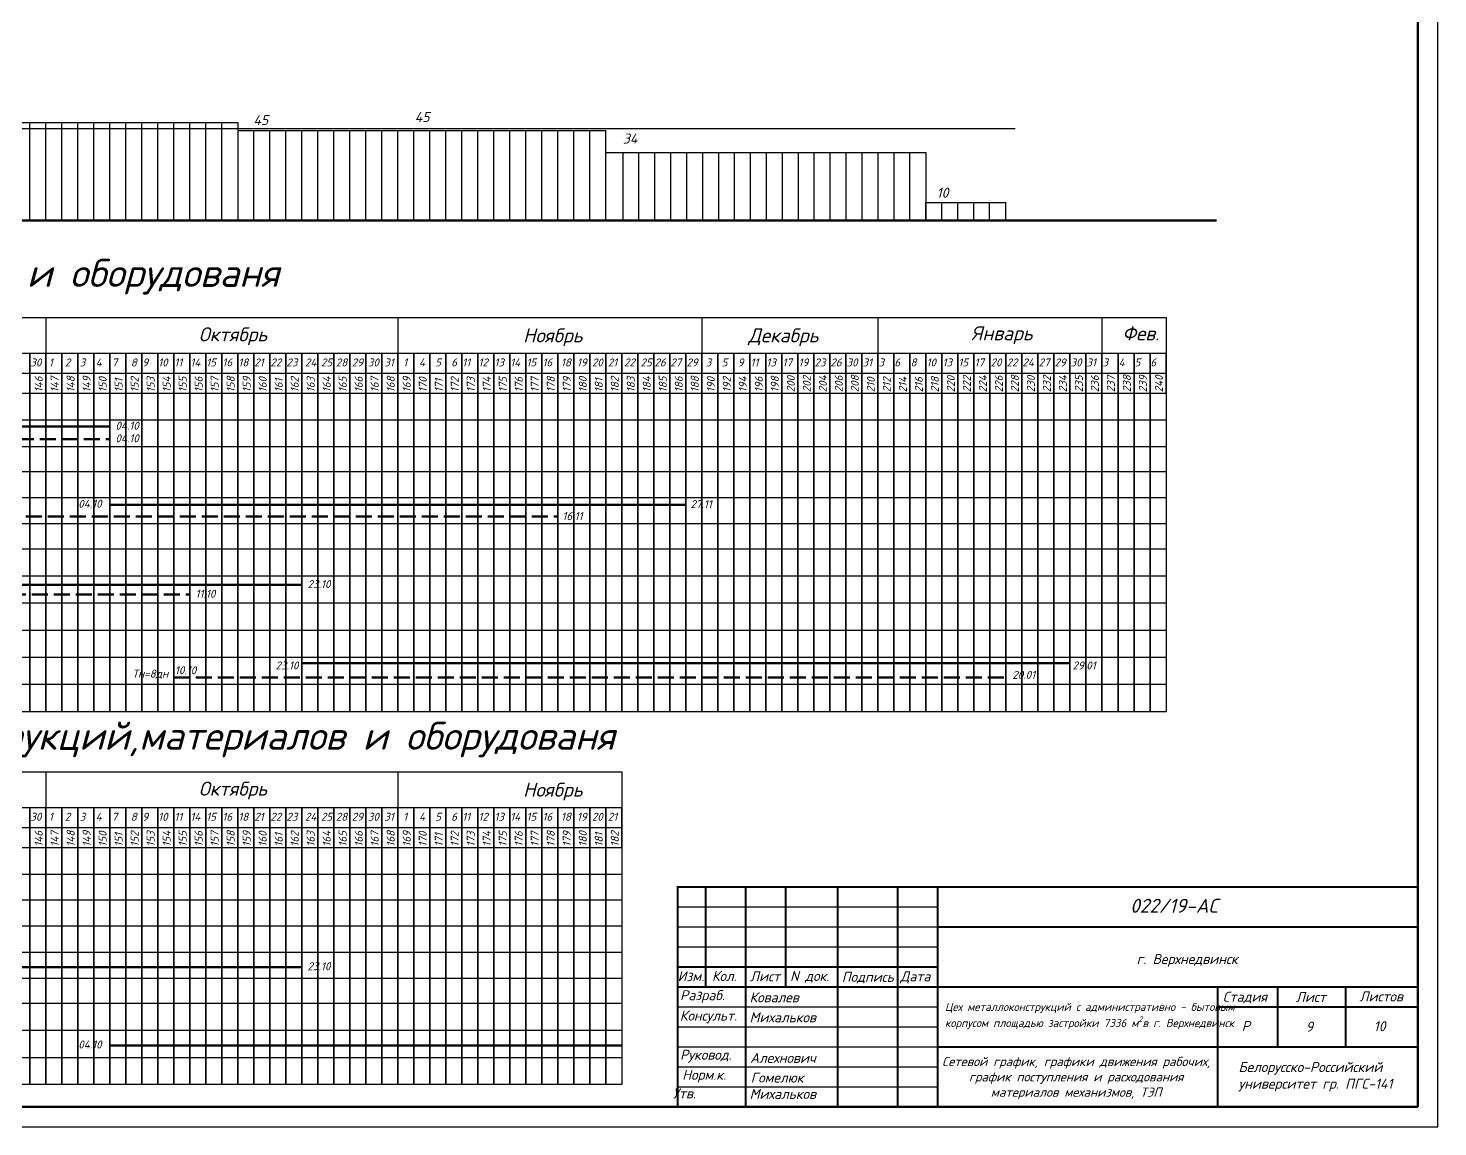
# Model space of a CAD drawing. Header units: millimetres. Extents: x -345369 to 252202, y 74562 to 424723.
# Drawn here: x -222223 to -186990, y 363905 to 391376 of the extents above; entities that cross this region are included whole.
import ezdxf

# ---------------------------------------------------------------- set-up
doc = ezdxf.new("R2010")
doc.units = ezdxf.units.MM
doc.linetypes.add('N1', pattern=[550, 400, -150])
doc.layers.add('A0-08', color=101, linetype='Continuous')
for name, color, linetype, lineweight in [('Основная', 7, 'Continuous', 50), ('Основной [&]', 7, 'Continuous', 18), ('Рамка', 7, 'Continuous', 25)]:
    doc.layers.add(name, color=color, linetype=linetype, lineweight=lineweight)
doc.styles.add('& 2.5_1', font='isocpeur.TTF', dxfattribs={"oblique": 17, "height": 2.5})
doc.styles.add('gbcz', font='isocpeur.TTF', dxfattribs={"oblique": 15})
doc.styles.get("Standard").update_dxf_attribs({"font": 'isocpeur.TTF', "oblique": 15})
doc.styles.add('standart-наклонный', font='isocpeui.ttf', dxfattribs={"height": 3})

msp = doc.modelspace()

# ---------------------------------------------------------------- linework, layer by layer
at = {"lineweight": 30}
for p, q in [((-223383.582974, 389015.055071), (-216983.582974, 389015.055071)), ((-216983.582974, 389015.055071), (-216983.582974, 386565.055071)), ((-264556.639245, 388865.055071), (-197554.654285, 388865.055071)), ((-216983.582974, 388815.055071), (-212983.582974, 388815.055071)), ((-212983.582974, 388815.055071), (-207783.582974, 388815.055071)), ((-207783.582974, 386565.055071), (-207783.582974, 388815.055071)), ((-207783.582974, 388265.055071), (-202583.582974, 388265.055071)), ((-202583.582974, 388265.055071), (-199785.201315, 388265.055071)), ((-199785.201315, 388265.055071), (-199785.201315, 386565.055071)), ((-199785.201315, 387015.055071), (-197783.582974, 387015.055071)), ((-197783.582974, 386565.055071), (-197783.582974, 387015.055071)), ((-269090.319418, 384144.449809), (-193783.582974, 384144.449809)), ((-256556.639245, 384144.449809), (-193783.582974, 384144.449809)), ((-221783.582974, 384144.449809), (-221783.582974, 374293.383825)), ((-212983.582974, 384144.449809), (-212983.582974, 374293.383825)), ((-205383.582974, 384144.449809), (-205383.582974, 374293.383825)), ((-200983.582974, 384144.449809), (-200983.582974, 374293.383825)), ((-195383.582974, 384144.449809), (-195383.582974, 374293.383825)), ((-193783.582974, 384144.449809), (-193783.582974, 374293.383825)), ((-269090.319418, 381584.698405), (-193783.582974, 381585.005997)), ((-269090.319418, 380918.959033), (-193783.582974, 380919.266625)), ((-269090.319418, 380292.893779), (-193783.582974, 380293.201371)), ((-269090.319418, 379640.379014), (-193783.582974, 379640.658068)), ((-269090.319418, 378987.864348), (-193783.582974, 378988.143402)), ((-269090.319418, 378360.722042), (-193783.582974, 378361.001095)), ((-269090.319418, 377682.835017), (-193783.582974, 377683.11407)), ((-269090.319418, 377004.947991), (-193783.582974, 377005.227044)), ((-269090.319418, 376327.055934), (-193783.582974, 376327.334988)), ((-269090.319418, 375649.167938), (-193783.582974, 375649.167938)), ((-269090.319418, 374971.275882), (-193783.582974, 374971.275882)), ((-269090.319418, 374293.383825), (-213360.228859, 374293.383825)), ((-269090.319418, 374293.383825), (-193783.582974, 374293.383825)), ((-256556.639245, 372783.962366), (-207383.583328, 372783.962366)), ((-221783.582974, 372783.962366), (-221783.582974, 364971.035985)), ((-212983.582974, 372783.962366), (-212983.582974, 364968.789325)), ((-207383.583328, 372783.962366), (-207385.579054, 364966.849538)), ((-228383.582974, 371885.468476), (-207383.812715, 371885.468476)), ((-221583.582974, 371885.468476), (-207383.812715, 371885.468476)), ((-220383.582974, 371885.468476), (-210783.582974, 371885.468476)), ((-220383.582974, 371885.468476), (-207383.812715, 371885.468476)), ((-213583.582974, 371885.468476), (-207383.812715, 371885.468476)), ((-211583.582974, 371885.468476), (-207383.812715, 371885.468476)), ((-243756.639245, 371385.468476), (-215983.582974, 371385.468476)), ((-269090.319418, 370885.468472), (-207384.068018, 370885.468526)), ((-228383.582974, 370885.468476), (-207384.068018, 370885.468476)), ((-221583.582974, 370885.468476), (-207384.068018, 370885.468476)), ((-212462.474667, 370885.468476), (-212062.474667, 370885.468476)), ((-269090.319418, 370219.730169), (-207384.237918, 370219.982209)), ((-269090.319418, 369580.440209), (-207384.40113, 369580.692248)), ((-269090.319418, 368927.925544), (-207384.567718, 368928.177582)), ((-269090.319418, 368275.410778), (-207384.734313, 368275.639432)), ((-269090.319418, 367622.896112), (-207384.900901, 367623.124765)), ((-269090.319418, 367622.896112), (-207384.900901, 367623.124765)), ((-269090.319418, 366995.753806), (-207385.061012, 366995.982458)), ((-269090.319418, 366317.867732), (-207385.234097, 366318.023236)), ((-269090.319418, 366317.86581), (-213360.234071, 366317.86581)), ((-269090.319418, 365639.97565), (-207385.407164, 365640.131154)), ((-269090.319418, 365639.973729), (-213360.234071, 365639.973729)), ((-269090.319418, 364983.113501), (-207385.578924, 364967.360142))]:
    msp.add_line(p, q, dxfattribs=at)
for p, q in [((-222183.582974, 386565.055071), (-222183.582974, 389015.055071)), ((-221783.582974, 386565.055071), (-221783.582974, 389015.055071)), ((-221383.582974, 386565.055071), (-221383.582974, 389015.055071)), ((-220983.582974, 386565.055071), (-220983.582974, 389015.055071)), ((-220583.582974, 386565.055071), (-220583.582974, 389015.055071)), ((-220183.582974, 386565.055071), (-220183.582974, 389015.055071)), ((-219783.582974, 386565.055071), (-219783.582974, 389015.055071)), ((-219383.582974, 386565.055071), (-219383.582974, 389015.055071)), ((-218983.582974, 386565.055071), (-218983.582974, 389015.055071)), ((-218583.582974, 386565.055071), (-218583.582974, 389015.055071)), ((-218183.582974, 386565.055071), (-218183.582974, 389015.055071)), ((-217783.582974, 386565.055071), (-217783.582974, 389015.055071)), ((-217383.582974, 386565.055071), (-217383.582974, 389015.055071)), ((-216583.582974, 386565.055071), (-216583.582974, 388815.055071)), ((-216183.582974, 386565.055071), (-216183.582974, 388815.055071)), ((-215783.582974, 386565.055071), (-215783.582974, 388815.055071)), ((-215383.582974, 386565.055071), (-215383.582974, 388815.055071)), ((-214983.582974, 386565.055071), (-214983.582974, 388815.055071)), ((-214583.582974, 386565.055071), (-214583.582974, 388815.055071)), ((-214183.582974, 386565.055071), (-214183.582974, 388815.055071)), ((-213783.582974, 386565.055071), (-213783.582974, 388815.055071)), ((-213383.582974, 386565.055071), (-213383.582974, 388815.055071)), ((-212983.582974, 386565.055071), (-212983.582974, 388815.055071)), ((-212583.582974, 386565.055071), (-212583.582974, 388815.055071)), ((-212183.582974, 386565.055071), (-212183.582974, 388815.055071)), ((-211783.582974, 386565.055071), (-211783.582974, 388815.055071)), ((-211383.582974, 386565.055071), (-211383.582974, 388815.055071)), ((-210983.582974, 386565.055071), (-210983.582974, 388815.055071)), ((-210583.582974, 386565.055071), (-210583.582974, 388815.055071)), ((-210183.582974, 386565.055071), (-210183.582974, 388815.055071)), ((-209783.582974, 386565.055071), (-209783.582974, 388815.055071)), ((-209383.582974, 386565.055071), (-209383.582974, 388815.055071)), ((-208983.582974, 386565.055071), (-208983.582974, 388815.055071)), ((-208583.582974, 386565.055071), (-208583.582974, 388815.055071)), ((-208183.582974, 386565.055071), (-208183.582974, 388815.055071)), ((-207354.452837, 386565.055071), (-207354.452837, 388265.055071)), ((-206956.071178, 386565.055071), (-206956.071178, 388265.055071)), ((-206557.689519, 386565.055071), (-206557.689519, 388265.055071)), ((-206159.30786, 386565.055071), (-206159.30786, 388265.055071)), ((-205760.926201, 386565.055071), (-205760.926201, 388265.055071)), ((-205362.544542, 386565.055071), (-205362.544542, 388265.055071)), ((-204964.162883, 386565.055071), (-204964.162883, 388265.055071)), ((-204565.781224, 386565.055071), (-204565.781224, 388265.055071)), ((-204167.399565, 386565.055071), (-204167.399565, 388265.055071)), ((-203769.017906, 386565.055071), (-203769.017906, 388265.055071)), ((-203370.636246, 386565.055071), (-203370.636246, 388265.055071)), ((-202972.254587, 386565.055071), (-202972.254587, 388265.055071)), ((-202573.872928, 386565.055071), (-202573.872928, 388265.055071)), ((-202175.491269, 386565.055071), (-202175.491269, 388265.055071)), ((-201777.10961, 386565.055071), (-201777.10961, 388265.055071)), ((-201378.727951, 386565.055071), (-201378.727951, 388265.055071)), ((-200980.346292, 386565.055071), (-200980.346292, 388265.055071)), ((-200581.964633, 386565.055071), (-200581.964633, 388265.055071)), ((-200183.582974, 386565.055071), (-200183.582974, 388265.055071)), ((-199785.201315, 386965.055071), (-199785.201315, 387015.055071)), ((-199785.201315, 386565.055071), (-199785.201315, 386965.055071)), ((-199386.819656, 386565.055071), (-199386.819656, 387015.055071)), ((-198988.437997, 386565.055071), (-198988.437997, 387015.055071)), ((-198590.056338, 386565.055071), (-198590.056338, 387015.055071)), ((-198191.674679, 386565.055071), (-198191.674679, 387015.055071)), ((-228383.582974, 383245.955918), (-204810.526703, 383245.955918)), ((-221583.582974, 383245.955918), (-198010.526703, 383245.955918)), ((-220383.582974, 383245.955918), (-210783.582974, 383245.955918)), ((-220383.582974, 383245.955918), (-201983.582974, 383245.955918)), ((-213583.582974, 383245.955918), (-195183.582974, 383245.955918)), ((-211583.582974, 383245.955918), (-201983.582974, 383245.955918)), ((-204783.582974, 383245.955918), (-193783.582974, 383245.955918)), ((-215983.582974, 382745.955918), (-215583.582974, 382745.955918)), ((-215583.582974, 382745.955918), (-215183.582974, 382745.955918)), ((-215183.582974, 382745.955918), (-214783.582974, 382745.955918)), ((-214783.582974, 382745.955918), (-214383.582974, 382745.955918)), ((-214383.582974, 382745.955918), (-213983.582974, 382745.955918)), ((-213983.582974, 382745.955918), (-213583.582974, 382745.955918)), ((-213583.582974, 382745.955918), (-213183.582974, 382745.955918)), ((-213183.582974, 382745.955918), (-212783.582974, 382745.955918)), ((-212783.582974, 382745.955918), (-212383.582974, 382745.955918)), ((-212383.582974, 382745.955918), (-211983.582974, 382745.955918)), ((-211983.582974, 382745.955918), (-211583.582974, 382745.955918)), ((-211583.582974, 382745.955918), (-211183.582974, 382745.955918)), ((-211183.582974, 382745.955918), (-210783.582974, 382745.955918)), ((-210783.582974, 382745.955918), (-210383.582974, 382745.955918)), ((-210383.582974, 382745.955918), (-209983.582974, 382745.955918)), ((-209983.582974, 382745.955918), (-209583.582974, 382745.955918)), ((-209583.582974, 382745.955918), (-209183.582974, 382745.955918)), ((-209183.582974, 382745.955918), (-208783.582974, 382745.955918)), ((-208783.582974, 382745.955918), (-208383.582974, 382745.955918)), ((-208383.582974, 382745.955918), (-207983.582974, 382745.955918)), ((-207983.582974, 382745.955918), (-207583.582974, 382745.955918)), ((-207583.582974, 382745.955918), (-207183.582974, 382745.955918)), ((-207183.582974, 382745.955918), (-206783.582974, 382745.955918)), ((-206783.582974, 382745.955918), (-206383.582974, 382745.955918)), ((-206383.582974, 382745.955918), (-205983.582974, 382745.955918)), ((-205983.582974, 382745.955918), (-205583.582974, 382745.955918)), ((-205583.582974, 382745.955918), (-205183.582974, 382745.955918)), ((-205183.582974, 382745.955918), (-204783.582974, 382745.955918)), ((-204783.582974, 382745.955918), (-204383.582974, 382745.955918)), ((-204383.582974, 382745.955918), (-203983.582974, 382745.955918)), ((-203983.582974, 382745.955918), (-203583.582974, 382745.955918)), ((-203583.582974, 382745.955918), (-203183.582974, 382745.955918)), ((-203183.582974, 382745.955918), (-202783.582974, 382745.955918)), ((-202783.582974, 382745.955918), (-202383.582974, 382745.955918)), ((-202383.582974, 382745.955918), (-201983.582974, 382745.955918)), ((-201983.582974, 382745.955918), (-201583.582974, 382745.955918)), ((-201583.582974, 382745.955918), (-201183.582974, 382745.955918)), ((-201183.582974, 382745.955918), (-200783.582974, 382745.955918)), ((-200783.582974, 382745.955918), (-200383.582974, 382745.955918)), ((-200383.582974, 382745.955918), (-199983.582974, 382745.955918)), ((-199983.582974, 382745.955918), (-199583.582974, 382745.955918)), ((-199583.582974, 382745.955918), (-199183.582974, 382745.955918)), ((-199183.582974, 382745.955918), (-198783.582974, 382745.955918)), ((-198783.582974, 382745.955918), (-198383.582974, 382745.955918)), ((-198383.582974, 382745.955918), (-197983.582974, 382745.955918)), ((-197983.582974, 382745.955918), (-197583.582974, 382745.955918)), ((-197583.582974, 382745.955918), (-197183.582974, 382745.955918)), ((-197183.582974, 382745.955918), (-196783.582974, 382745.955918)), ((-196783.582974, 382745.955918), (-196383.582974, 382745.955918)), ((-196383.582974, 382745.955918), (-195983.582974, 382745.955918)), ((-195983.582974, 382745.955918), (-195583.582974, 382745.955918)), ((-195583.582974, 382745.955918), (-195183.582974, 382745.955918)), ((-195183.582974, 382745.955918), (-193783.582974, 382745.955918)), ((-216062.474667, 382245.955918), (-215662.474667, 382245.955918)), ((-215662.474667, 382245.955918), (-215262.474667, 382245.955918)), ((-215262.474667, 382245.955918), (-214862.474667, 382245.955918)), ((-214862.474667, 382245.955918), (-214462.474667, 382245.955918)), ((-214462.474667, 382245.955918), (-214062.474667, 382245.955918)), ((-214062.474667, 382245.955918), (-213662.474667, 382245.955918)), ((-213662.474667, 382245.955918), (-213262.474667, 382245.955918)), ((-213262.474667, 382245.955918), (-212862.474667, 382245.955918)), ((-212862.474667, 382245.955918), (-212462.474667, 382245.955918)), ((-212462.474667, 382245.955918), (-212062.474667, 382245.955918)), ((-212062.474667, 382245.955918), (-211662.474667, 382245.955918)), ((-211662.474667, 382245.955918), (-211262.474667, 382245.955918)), ((-211262.474667, 382245.955918), (-210862.474667, 382245.955918)), ((-210862.474667, 382245.955918), (-210783.582974, 382245.955918)), ((-210862.474667, 382245.955918), (-210462.474667, 382245.955918)), ((-210462.474667, 382245.955918), (-210062.474667, 382245.955918)), ((-210062.474667, 382245.955918), (-209662.474667, 382245.955918)), ((-209662.474667, 382245.955918), (-209262.474667, 382245.955918)), ((-209262.474667, 382245.955918), (-208862.474667, 382245.955918)), ((-208862.474667, 382245.955918), (-208462.474667, 382245.955918)), ((-208462.474667, 382245.955918), (-208062.474667, 382245.955918)), ((-208062.474667, 382245.955918), (-207662.474667, 382245.955918)), ((-207662.474667, 382245.955918), (-207262.474667, 382245.955918)), ((-207262.474667, 382245.955918), (-206862.474667, 382245.955918)), ((-206862.474667, 382245.955918), (-206462.474667, 382245.955918)), ((-206462.474667, 382245.955918), (-206062.474667, 382245.955918)), ((-206062.474667, 382245.955918), (-205662.474667, 382245.955918)), ((-205662.474667, 382245.955918), (-205262.474667, 382245.955918)), ((-205262.474667, 382245.955918), (-204862.474667, 382245.955918)), ((-204862.474667, 382245.955918), (-204462.474667, 382245.955918)), ((-204462.474667, 382245.955918), (-204062.474667, 382245.955918)), ((-204062.474667, 382245.955918), (-203662.474667, 382245.955918)), ((-203662.474667, 382245.955918), (-203262.474667, 382245.955918)), ((-203262.474667, 382245.955918), (-202862.474667, 382245.955918)), ((-202862.474667, 382245.955918), (-202462.474667, 382245.955918)), ((-202462.474667, 382245.955918), (-202062.474667, 382245.955918)), ((-202062.474667, 382245.955918), (-201983.582974, 382245.955918)), ((-202062.474667, 382245.955918), (-201662.474667, 382245.955918)), ((-201662.474667, 382245.955918), (-201262.474667, 382245.955918)), ((-201262.474667, 382245.955918), (-200862.474667, 382245.955918)), ((-200862.474667, 382245.955918), (-200462.474667, 382245.955918)), ((-200462.474667, 382245.955918), (-200062.474667, 382245.955918)), ((-200062.474667, 382245.955918), (-199662.474667, 382245.955918)), ((-199662.474667, 382245.955918), (-199262.474667, 382245.955918)), ((-199262.474667, 382245.955918), (-198862.474667, 382245.955918)), ((-198862.474667, 382245.955918), (-198462.474667, 382245.955918)), ((-198462.474667, 382245.955918), (-198062.474667, 382245.955918)), ((-198062.474667, 382245.955918), (-197662.474667, 382245.955918)), ((-197662.474667, 382245.955918), (-197262.474667, 382245.955918)), ((-197583.582974, 382245.955918), (-196783.582974, 382245.955918)), ((-197262.474667, 382245.955918), (-196862.474667, 382245.955918)), ((-196862.474667, 382245.955918), (-196462.474667, 382245.955918)), ((-196462.474667, 382245.955918), (-196062.474667, 382245.955918)), ((-196062.474667, 382245.955918), (-195662.474667, 382245.955918)), ((-195662.474667, 382245.955918), (-195262.474667, 382245.955918)), ((-195262.474667, 382245.955918), (-193783.582974, 382245.955918)), ((-215983.582974, 371385.468476), (-215583.582974, 371385.468476)), ((-215583.582974, 371385.468476), (-215183.582974, 371385.468476)), ((-215183.582974, 371385.468476), (-214783.582974, 371385.468476)), ((-214783.582974, 371385.468476), (-214383.582974, 371385.468476)), ((-214383.582974, 371385.468476), (-213983.582974, 371385.468476)), ((-213983.582974, 371385.468476), (-213583.582974, 371385.468476)), ((-213583.582974, 371385.468476), (-213183.582974, 371385.468476)), ((-213183.582974, 371385.468476), (-212783.582974, 371385.468476)), ((-212783.582974, 371385.468476), (-212383.582974, 371385.468476)), ((-212383.582974, 371385.468476), (-211983.582974, 371385.468476)), ((-211983.582974, 371385.468476), (-211583.582974, 371385.468476)), ((-211583.582974, 371385.468476), (-211183.582974, 371385.468476)), ((-211183.582974, 371385.468476), (-210783.582974, 371385.468476)), ((-210783.582974, 371385.468476), (-210383.582974, 371385.468476)), ((-210383.582974, 371385.468476), (-209983.582974, 371385.468476)), ((-209983.582974, 371385.468476), (-209583.582974, 371385.468476)), ((-209583.582974, 371385.468476), (-209183.582974, 371385.468476)), ((-209183.582974, 371385.468476), (-208783.582974, 371385.468476)), ((-208783.582974, 371385.468476), (-208383.582974, 371385.468476)), ((-208383.582974, 371385.468476), (-207983.582974, 371385.468476)), ((-207983.582974, 371385.468476), (-207383.940367, 371385.468476)), ((-216062.474667, 370885.468476), (-215662.474667, 370885.468476)), ((-215662.474667, 370885.468476), (-215262.474667, 370885.468476)), ((-215262.474667, 370885.468476), (-214862.474667, 370885.468476)), ((-214862.474667, 370885.468476), (-214462.474667, 370885.468476)), ((-214462.474667, 370885.468476), (-214062.474667, 370885.468476)), ((-214062.474667, 370885.468476), (-213662.474667, 370885.468476)), ((-213662.474667, 370885.468476), (-213262.474667, 370885.468476)), ((-213262.474667, 370885.468476), (-212862.474667, 370885.468476)), ((-212862.474667, 370885.468476), (-212462.474667, 370885.468476)), ((-212062.474667, 370885.468476), (-211662.474667, 370885.468476)), ((-211662.474667, 370885.468476), (-211262.474667, 370885.468476)), ((-211262.474667, 370885.468476), (-210862.474667, 370885.468476)), ((-210862.474667, 370885.468476), (-210783.582974, 370885.468476)), ((-210862.474667, 370885.468476), (-210462.474667, 370885.468476)), ((-210462.474667, 370885.468476), (-210062.474667, 370885.468476)), ((-210062.474667, 370885.468476), (-209662.474667, 370885.468476)), ((-209662.474667, 370885.468476), (-209262.474667, 370885.468476)), ((-209262.474667, 370885.468476), (-208862.474667, 370885.468476)), ((-208862.474667, 370885.468476), (-208462.474667, 370885.468476)), ((-208462.474667, 370885.468476), (-208062.474667, 370885.468476)), ((-208062.474667, 370885.468476), (-207662.474667, 370885.468476))]:
    msp.add_line(p, q)
at = {"color": 7, "lineweight": 50}
msp.add_line((-264905.86328, 386565.055071), (-192521.398032, 386565.055071), dxfattribs=at)
at = {"lineweight": 25}
for p, q in [((-222183.582974, 374293.383825), (-222183.582974, 383245.955918)), ((-222183.582974, 383245.955918), (-222183.582974, 374293.383825)), ((-221783.582974, 374293.383825), (-221783.582974, 383245.955918)), ((-221783.582974, 383245.955918), (-221783.582974, 374293.383825)), ((-221383.582974, 374293.383825), (-221383.582974, 383245.955918)), ((-221383.582974, 383245.955918), (-221383.582974, 374293.383825)), ((-220983.582974, 374293.383825), (-220983.582974, 383245.955918)), ((-220983.582974, 383245.955918), (-220983.582974, 374293.383825)), ((-220583.582974, 374293.383825), (-220583.582974, 383245.955918)), ((-220583.582974, 383245.955918), (-220583.582974, 374293.383825)), ((-220183.582974, 374293.383825), (-220183.582974, 383245.955918)), ((-220183.582974, 383245.955918), (-220183.582974, 374293.383825)), ((-219783.582974, 374293.383825), (-219783.582974, 383245.955918)), ((-219783.582974, 383245.955918), (-219783.582974, 374293.383825)), ((-219383.582974, 374293.383825), (-219383.582974, 383245.955918)), ((-219383.582974, 383245.955918), (-219383.582974, 374293.383825)), ((-218983.582974, 374293.383825), (-218983.582974, 383245.955918)), ((-218983.582974, 383245.955918), (-218983.582974, 374293.383825)), ((-218583.582974, 374293.383825), (-218583.582974, 383245.955918)), ((-218583.582974, 383245.955918), (-218583.582974, 374293.383825)), ((-218183.582974, 374293.383825), (-218183.582974, 383245.955918)), ((-218183.582974, 383245.955918), (-218183.582974, 374293.383825)), ((-217783.582974, 374293.383825), (-217783.582974, 383245.955918)), ((-217783.582974, 383245.955918), (-217783.582974, 374293.383825)), ((-217383.582974, 374293.383825), (-217383.582974, 383245.955918)), ((-217383.582974, 383245.955918), (-217383.582974, 374293.383825)), ((-216983.582974, 374293.383825), (-216983.582974, 383245.955918)), ((-216983.582974, 383245.955918), (-216983.582974, 374293.383825)), ((-216583.582974, 374293.383825), (-216583.582974, 383245.955918)), ((-216583.582974, 383245.955918), (-216583.582974, 374293.383825)), ((-216183.582974, 374293.383825), (-216183.582974, 383245.955918)), ((-216183.582974, 383245.955918), (-216183.582974, 374293.383825)), ((-215783.582974, 374293.383825), (-215783.582974, 383245.955918)), ((-215783.582974, 383245.955918), (-215783.582974, 374293.383825)), ((-215383.582974, 374293.383825), (-215383.582974, 383245.955918)), ((-215383.582974, 383245.955918), (-215383.582974, 374293.383825)), ((-214983.582974, 374293.383825), (-214983.582974, 383245.955918)), ((-214983.582974, 383245.955918), (-214983.582974, 374293.383825)), ((-214583.582974, 374293.383825), (-214583.582974, 383245.955918)), ((-214583.582974, 383245.955918), (-214583.582974, 374293.383825)), ((-214183.582974, 374293.383825), (-214183.582974, 383245.955918)), ((-214183.582974, 383245.955918), (-214183.582974, 374293.383825)), ((-213783.582974, 374293.383825), (-213783.582974, 383245.955918)), ((-213783.582974, 383245.955918), (-213783.582974, 374293.383825)), ((-213383.582974, 374293.383825), (-213383.582974, 383245.955918)), ((-213383.582974, 383245.955918), (-213383.582974, 374293.383825)), ((-212983.582974, 374293.383825), (-212983.582974, 383245.955918)), ((-212583.582974, 374293.383825), (-212583.582974, 383245.955918)), ((-212583.582974, 383245.955918), (-212583.582974, 374293.383825)), ((-212183.582974, 374293.383825), (-212183.582974, 383245.955918)), ((-212183.582974, 383245.955918), (-212183.582974, 374293.383825)), ((-211783.582974, 374293.383825), (-211783.582974, 383245.955918)), ((-211783.582974, 383245.955918), (-211783.582974, 374293.383825)), ((-211383.582974, 374293.383825), (-211383.582974, 383245.955918)), ((-211383.582974, 383245.955918), (-211383.582974, 374293.383825)), ((-210983.582974, 374293.383825), (-210983.582974, 383245.955918)), ((-210983.582974, 383245.955918), (-210983.582974, 374293.383825)), ((-210583.582974, 374293.383825), (-210583.582974, 383245.955918)), ((-210583.582974, 383245.955918), (-210583.582974, 374293.383825)), ((-210183.582974, 374293.383825), (-210183.582974, 383245.955918)), ((-210183.582974, 383245.955918), (-210183.582974, 374293.383825)), ((-209783.582974, 374293.383825), (-209783.582974, 383245.955918)), ((-209783.582974, 383245.955918), (-209783.582974, 374293.383825)), ((-209383.582974, 374293.383825), (-209383.582974, 383245.955918)), ((-209383.582974, 383245.955918), (-209383.582974, 374293.383825)), ((-208983.582974, 374293.383825), (-208983.582974, 383245.955918)), ((-208983.582974, 383245.955918), (-208983.582974, 374293.383825)), ((-208583.582974, 374293.383825), (-208583.582974, 383245.955918)), ((-208583.582974, 383245.955918), (-208583.582974, 374293.383825)), ((-208183.582974, 374293.383825), (-208183.582974, 383245.955918)), ((-208183.582974, 383245.955918), (-208183.582974, 374293.383825)), ((-207783.582974, 374293.383825), (-207783.582974, 383245.955918)), ((-207783.582974, 383245.955918), (-207783.582974, 374293.383825)), ((-207383.582974, 374293.383825), (-207383.582974, 383245.955918)), ((-207383.582974, 383245.955918), (-207383.582974, 374293.383825)), ((-206983.582974, 374293.383825), (-206983.582974, 383245.955918)), ((-206983.582974, 383245.955918), (-206983.582974, 374293.383825)), ((-206583.582974, 374293.383825), (-206583.582974, 383245.955918)), ((-206583.582974, 383245.955918), (-206583.582974, 374293.383825)), ((-206183.582974, 374293.383825), (-206183.582974, 383245.955918)), ((-206183.582974, 383245.955918), (-206183.582974, 374293.383825)), ((-205783.582974, 374293.383825), (-205783.582974, 383245.955918)), ((-205783.582974, 383245.955918), (-205783.582974, 374293.383825)), ((-205383.582974, 374293.383825), (-205383.582974, 383245.955918)), ((-205383.582974, 383245.955918), (-205383.582974, 374293.383825)), ((-204983.582974, 374293.383825), (-204983.582974, 383245.955918)), ((-204983.582974, 383245.955918), (-204983.582974, 374293.383825)), ((-204583.582974, 374293.383825), (-204583.582974, 383245.955918)), ((-204583.582974, 383245.955918), (-204583.582974, 374293.383825)), ((-204183.582974, 374293.383825), (-204183.582974, 383245.955918)), ((-204183.582974, 383245.955918), (-204183.582974, 374293.383825)), ((-203783.582974, 374293.383825), (-203783.582974, 383245.955918)), ((-203783.582974, 383245.955918), (-203783.582974, 374293.383825)), ((-203383.582974, 374293.383825), (-203383.582974, 383245.955918)), ((-203383.582974, 383245.955918), (-203383.582974, 374293.383825)), ((-202983.582974, 374293.383825), (-202983.582974, 383245.955918)), ((-202983.582974, 383245.955918), (-202983.582974, 374293.383825)), ((-202583.582974, 374293.383825), (-202583.582974, 383245.955918)), ((-202583.582974, 383245.955918), (-202583.582974, 374293.383825)), ((-202183.582974, 374293.383825), (-202183.582974, 383245.955918)), ((-202183.582974, 383245.955918), (-202183.582974, 374293.383825)), ((-201783.582974, 374293.383825), (-201783.582974, 383245.955918)), ((-201783.582974, 383245.955918), (-201783.582974, 374293.383825)), ((-201383.582974, 374293.383825), (-201383.582974, 383245.955918)), ((-201383.582974, 383245.955918), (-201383.582974, 374293.383825)), ((-200983.582974, 374293.383825), (-200983.582974, 383245.955918)), ((-200583.582974, 374293.383825), (-200583.582974, 383245.955918)), ((-200583.582974, 383245.955918), (-200583.582974, 374293.383825)), ((-200183.582974, 374293.383825), (-200183.582974, 383245.955918)), ((-200183.582974, 383245.955918), (-200183.582974, 374293.383825)), ((-199783.582974, 374293.383825), (-199783.582974, 383245.955918)), ((-199783.582974, 383245.955918), (-199783.582974, 374293.383825)), ((-199383.582974, 374293.383825), (-199383.582974, 383245.955918)), ((-199383.582974, 383245.955918), (-199383.582974, 374293.383825)), ((-198983.582974, 374293.383825), (-198983.582974, 383245.955918)), ((-198983.582974, 383245.955918), (-198983.582974, 374293.383825)), ((-198583.582974, 374293.383825), (-198583.582974, 383245.955918)), ((-198583.582974, 383245.955918), (-198583.582974, 374293.383825)), ((-198183.582974, 374293.383825), (-198183.582974, 383245.955918)), ((-198183.582974, 383245.955918), (-198183.582974, 374293.383825)), ((-197783.582974, 374293.383825), (-197783.582974, 383245.955918)), ((-197783.582974, 383245.955918), (-197783.582974, 374293.383825)), ((-197383.582974, 374293.383825), (-197383.582974, 383245.955918)), ((-197383.582974, 383245.955918), (-197383.582974, 374293.383825)), ((-196983.582974, 374293.383825), (-196983.582974, 383245.955918)), ((-196983.582974, 383245.955918), (-196983.582974, 374293.383825)), ((-196583.582974, 374293.383825), (-196583.582974, 383245.955918)), ((-196583.582974, 383245.955918), (-196583.582974, 374293.383825)), ((-196183.582974, 374293.383825), (-196183.582974, 383245.955918)), ((-196183.582974, 383245.955918), (-196183.582974, 374293.383825)), ((-195783.582974, 374293.383825), (-195783.582974, 383245.955918)), ((-195783.582974, 383245.955918), (-195783.582974, 374293.383825)), ((-195383.582974, 374293.383825), (-195383.582974, 383245.955918)), ((-194983.582974, 374293.383825), (-194983.582974, 383245.955918)), ((-194983.582974, 383245.955918), (-194983.582974, 374293.383825)), ((-194583.582974, 374293.383825), (-194583.582974, 383245.955918)), ((-194583.582974, 383245.955918), (-194583.582974, 374293.383825)), ((-194183.582974, 374293.383825), (-194183.582974, 383245.955918)), ((-194183.582974, 383245.955918), (-194183.582974, 374293.383825)), ((-193783.582974, 382245.955918), (-193783.582974, 383245.955918)), ((-193783.582974, 383245.955918), (-193783.582974, 382245.955918)), ((-243756.639245, 382745.955918), (-215983.582974, 382745.955918)), ((-221583.582974, 382245.955918), (-195183.582974, 382245.955918)), ((-222183.582974, 364971.138106), (-222183.582974, 371885.468476)), ((-222183.582974, 371885.468476), (-222183.582974, 364971.138106)), ((-221783.582974, 364971.035985), (-221783.582974, 371885.468476)), ((-221783.582974, 371885.468476), (-221783.582974, 364971.035985)), ((-221383.582974, 364970.933864), (-221383.582974, 371885.468476)), ((-221383.582974, 371885.468476), (-221383.582974, 364970.933864)), ((-220983.582974, 364970.831743), (-220983.582974, 371885.468476)), ((-220983.582974, 371885.468476), (-220983.582974, 364970.831743)), ((-220583.582974, 364970.729622), (-220583.582974, 371885.468476)), ((-220583.582974, 371885.468476), (-220583.582974, 364970.729622)), ((-220183.582974, 364970.627501), (-220183.582974, 371885.468476)), ((-220183.582974, 371885.468476), (-220183.582974, 364970.627501)), ((-219783.582974, 364970.52538), (-219783.582974, 371885.468476)), ((-219783.582974, 371885.468476), (-219783.582974, 364970.52538)), ((-219383.582974, 364970.423259), (-219383.582974, 371885.468476)), ((-219383.582974, 371885.468476), (-219383.582974, 364970.423259)), ((-218983.582974, 364970.321139), (-218983.582974, 371885.468476)), ((-218983.582974, 371885.468476), (-218983.582974, 364970.321139)), ((-218583.582974, 364970.219018), (-218583.582974, 371885.468476)), ((-218583.582974, 371885.468476), (-218583.582974, 364970.219018)), ((-218183.582974, 364970.116897), (-218183.582974, 371885.468476)), ((-218183.582974, 371885.468476), (-218183.582974, 364970.116897)), ((-217783.582974, 364970.014776), (-217783.582974, 371885.468476)), ((-217783.582974, 371885.468476), (-217783.582974, 364970.014776)), ((-217383.582974, 364969.912655), (-217383.582974, 371885.468476)), ((-217383.582974, 371885.468476), (-217383.582974, 364969.912655)), ((-216983.582974, 364969.810534), (-216983.582974, 371885.468476)), ((-216983.582974, 371885.468476), (-216983.582974, 364969.810534)), ((-216583.582974, 364969.708413), (-216583.582974, 371885.468476)), ((-216583.582974, 371885.468476), (-216583.582974, 364969.708413)), ((-216183.582974, 364969.606292), (-216183.582974, 371885.468476)), ((-216183.582974, 371885.468476), (-216183.582974, 364969.606292)), ((-215783.582974, 364969.504171), (-215783.582974, 371885.468476)), ((-215783.582974, 371885.468476), (-215783.582974, 364969.504171)), ((-215383.582974, 364969.40205), (-215383.582974, 371885.468476)), ((-215383.582974, 371885.468476), (-215383.582974, 364969.40205)), ((-214983.582974, 364969.29993), (-214983.582974, 371885.468476)), ((-214983.582974, 371885.468476), (-214983.582974, 364969.29993)), ((-214583.582974, 364969.197809), (-214583.582974, 371885.468476)), ((-214583.582974, 371885.468476), (-214583.582974, 364969.197809)), ((-214183.582974, 364969.095688), (-214183.582974, 371885.468476)), ((-214183.582974, 371885.468476), (-214183.582974, 364969.095688)), ((-213783.582974, 364968.993567), (-213783.582974, 371885.468476)), ((-213783.582974, 371885.468476), (-213783.582974, 364968.993567)), ((-213383.582974, 364968.891446), (-213383.582974, 371885.468476)), ((-213383.582974, 371885.468476), (-213383.582974, 364968.891446)), ((-212983.582974, 364968.789325), (-212983.582974, 371885.468476)), ((-212583.582974, 364968.687204), (-212583.582974, 371885.468476)), ((-212583.582974, 371885.468476), (-212583.582974, 364968.687204)), ((-212183.582974, 364968.585083), (-212183.582974, 371885.468476)), ((-212183.582974, 371885.468476), (-212183.582974, 364968.585083)), ((-211783.582974, 364968.482962), (-211783.582974, 371885.468476)), ((-211783.582974, 371885.468476), (-211783.582974, 364968.482962)), ((-211383.582974, 364968.380841), (-211383.582974, 371885.468476)), ((-211383.582974, 371885.468476), (-211383.582974, 364968.380841)), ((-210983.582974, 364968.278721), (-210983.582974, 371885.468476)), ((-210983.582974, 371885.468476), (-210983.582974, 364968.278721)), ((-210583.582974, 364968.1766), (-210583.582974, 371885.468476)), ((-210583.582974, 371885.468476), (-210583.582974, 364968.1766)), ((-210183.582974, 364968.074479), (-210183.582974, 371885.468476)), ((-210183.582974, 371885.468476), (-210183.582974, 364968.074479)), ((-209783.582974, 364967.972358), (-209783.582974, 371885.468476)), ((-209783.582974, 371885.468476), (-209783.582974, 364967.972358)), ((-209383.582974, 364967.870237), (-209383.582974, 371885.468476)), ((-209383.582974, 371885.468476), (-209383.582974, 364967.870237)), ((-208983.582974, 364967.768116), (-208983.582974, 371885.468476)), ((-208983.582974, 371885.468476), (-208983.582974, 364967.768116)), ((-208583.582974, 364967.665995), (-208583.582974, 371885.468476)), ((-208583.582974, 371885.468476), (-208583.582974, 364967.665995)), ((-208183.582974, 364967.563874), (-208183.582974, 371885.468476)), ((-208183.582974, 371885.468476), (-208183.582974, 364967.563874)), ((-207783.582974, 364967.461753), (-207783.582974, 371885.468476)), ((-207783.582974, 371885.468476), (-207783.582974, 364967.461753)), ((-207383.582974, 370885.468476), (-207383.582974, 371885.468476)), ((-207383.582974, 371885.468476), (-207383.582974, 370885.468476))]:
    msp.add_line(p, q, dxfattribs=at)
at = {"color": 1, "lineweight": 50}
for p, q in [((-234583.582974, 381414.23931), (-220183.582974, 381414.23931)), ((-220183.582974, 379460.455095), (-205783.582974, 379460.455095)), ((-229783.582974, 377452.891744), (-215383.582974, 377452.891744)), ((-215383.582974, 375496.159513), (-196183.582974, 375496.159513)), ((-229783.582974, 367897.712604), (-215383.582974, 367897.712604)), ((-220183.51218, 365937.816939), (-207385.331998, 365934.549535))]:
    msp.add_line(p, q, dxfattribs=at)
at = {"color": 1, "linetype": 'N1', "lineweight": 50}
for p, q in [((-234583.582974, 381098.865188), (-220183.582974, 381098.865188)), ((-223383.582974, 379163.195118), (-208983.582974, 379163.195118)), ((-232583.582974, 377211.874256), (-218183.582974, 377211.874256)), ((-218583.582974, 375141.164453), (-197783.582974, 375141.164453))]:
    msp.add_line(p, q, dxfattribs=at)
at = {"const_width": 50}
for points in [[(-205990.319418, 364404.783119), (-205990.319418, 364404.783119), (-205990.319418, 369904.783119), (-187490.319418, 369904.783119)], [(-205290.319418, 369904.783119), (-205290.319418, 369904.783119), (-205290.319418, 367404.783119)], [(-204290.319418, 369904.783119), (-204290.319418, 369904.783119), (-204290.319418, 364404.783119)], [(-203290.319418, 369904.783119), (-203290.319418, 369904.783119), (-203290.319418, 367404.783119)], [(-201990.319418, 369904.783119), (-201990.319418, 369904.783119), (-201990.319418, 364404.783119)], [(-200490.319418, 369904.783119), (-200490.319418, 369904.783119), (-200490.319418, 364404.783119)], [(-199490.319418, 369904.783119), (-199490.319418, 369904.783119), (-199490.319418, 364404.783119)], [(-199490.319418, 368904.783119), (-187490.319418, 368904.783119)], [(-205990.319418, 367904.783119), (-205990.319418, 367904.783119), (-199490.319418, 367904.783119)], [(-199490.319418, 367404.783119), (-187490.319418, 367404.783119)], [(-192490.319418, 364404.783119), (-192490.319418, 364404.783119), (-192490.319418, 367404.783119)], [(-190990.319418, 367404.783119), (-190990.319418, 365904.783119)], [(-189290.319418, 367404.783119), (-189290.319418, 365904.783119)], [(-192490.319418, 366904.783119), (-187490.319418, 366904.783119)], [(-199490.319418, 365904.783119), (-187490.319418, 365904.783119)]]:
    msp.add_lwpolyline(points, dxfattribs=at)
for points in [[(-205990.319418, 369404.783119), (-205990.319418, 369404.783119), (-199490.319418, 369404.783119)], [(-205990.319418, 368904.783119), (-205990.319418, 368904.783119), (-199490.319418, 368904.783119)], [(-205990.319418, 368404.783119), (-205990.319418, 368404.783119), (-199490.319418, 368404.783119)], [(-205990.319418, 366404.783119), (-205990.319418, 366404.783119), (-199490.319418, 366404.783119)], [(-205990.319418, 365904.783119), (-205990.319418, 365904.783119), (-199490.319418, 365904.783119)], [(-205990.319418, 365404.783119), (-205990.319418, 365404.783119), (-199490.319418, 365404.783119)], [(-205990.319418, 364904.783119), (-205990.319418, 364904.783119), (-199490.319418, 364904.783119)]]:
    msp.add_lwpolyline(points)
at = {"color": 0, "ltscale": 100, "const_width": 50}
msp.add_lwpolyline([(-205990.319418, 367404.783119), (-205990.319418, 367404.783119), (-199490.319418, 367404.783119)], dxfattribs=at)
at = {"color": 0, "ltscale": 100}
msp.add_lwpolyline([(-205990.319418, 366904.783119), (-205990.319418, 366904.783119), (-199490.319418, 366904.783119)], dxfattribs=at)
at = {"layer": 'A0-08', "color": 0, "lineweight": 30}
msp.add_line((-269090.319418, 382245.95464), (-193783.582974, 382245.967567), dxfattribs=at)
at = {"layer": 'Основная', "color": 0, "lineweight": 50}
msp.add_line((-187490.319418, 364404.783119), (-205990.319418, 364404.783119), dxfattribs=at)
at = {"layer": 'Рамка', "color": 0, "linetype": 'Continuous', "lineweight": 30}
for p, q in [((-186990.319418, 363904.783119), (-186990.319418, 423304.783119)), ((-271090.319418, 363904.783119), (-186990.319418, 363904.783119))]:
    msp.add_line(p, q, dxfattribs=at)
at = {"layer": 'Рамка', "color": 0, "linetype": 'Continuous', "lineweight": 50}
for p, q in [((-187490.319418, 364404.783119), (-187490.319418, 422804.783119)), ((-269090.319418, 364404.783119), (-187490.319418, 364404.783119))]:
    msp.add_line(p, q, dxfattribs=at)

# ---------------------------------------------------------------- texts
at = {"color": 7, "style": 'standart-наклонный'}
for s, p in [('45', (-216594.195783, 388954.278688)), ('45', (-212560.364727, 389030.198992)), ('34', (-207360.364727, 388490.796962)), ('10', (-199517.583145, 387136.86805))]:
    msp.add_text(s, height=250, dxfattribs=at).set_placement(p)
at = {"lineweight": 25, "style": 'standart-наклонный'}
for s, p in [('30', (-222170.017045, 382918.106133)), ('1', (-221707.368648, 382918.106133)), ('2', (-221307.368648, 382918.106133)), ('3', (-220934.743637, 382918.106133)), ('4', (-220536.258789, 382918.106133)), ('7', (-220133.455759, 382918.106133)), ('8', (-219658.097142, 382918.106133)), ('9', (-219370.320076, 382918.106133)), ('10', (-218973.880682, 382918.106133)), ('11', (-218570.017045, 382918.106133)), ('14', (-218170.320076, 382918.106133)), ('15', (-217773.880682, 382918.106133)), ('16', (-217370.017045, 382918.106133)), ('18', (-216970.320076, 382918.106133)), ('21', (-216573.880682, 382918.106133)), ('22', (-216170.017045, 382918.106133)), ('23', (-215770.320076, 382918.106133)), ('24', (-215307.368648, 382918.106133)), ('25', (-214907.368648, 382918.106133)), ('28', (-214534.743637, 382918.106133)), ('29', (-214136.258789, 382918.106133)), ('30', (-213733.455759, 382918.106133)), ('31', (-213324.600158, 382918.106133)), ('1', (-212850.312872, 382918.106133)), ('4', (-212453.873478, 382918.106133)), ('5', (-212050.009842, 382918.106133)), ('6', (-211650.312872, 382918.106133)), ('11', (-211373.880682, 382918.106133)), ('12', (-210970.017045, 382918.106133)), ('13', (-210570.320076, 382918.106133)), ('14', (-210173.880682, 382918.106133)), ('15', (-209770.017045, 382918.106133)), ('16', (-209370.320076, 382918.106133)), ('18', (-208907.368648, 382918.106133)), ('19', (-208507.368648, 382918.106133)), ('20', (-208134.743637, 382918.106133)), ('21', (-207736.258789, 382918.106133)), ('22', (-207333.455759, 382918.106133)), ('25', (-206918.008259, 382918.106133)), ('26', (-206570.320076, 382918.106133)), ('27', (-206173.880682, 382918.106133)), ('29', (-205770.017045, 382918.106133)), ('3', (-205288.197616, 382918.106133)), ('5', (-204891.758222, 382918.106133)), ('9', (-204487.894585, 382918.106133)), ('11', (-204170.320076, 382918.106133)), ('13', (-203773.880682, 382918.106133)), ('17', (-203370.017045, 382918.106133)), ('19', (-202970.320076, 382918.106133)), ('23', (-202570.320076, 382918.106133)), ('26', (-202173.880682, 382918.106133)), ('30', (-201770.017045, 382918.106133)), ('31', (-201370.320076, 382918.106133)), ('3', (-200970.320076, 382918.106133)), ('6', (-200573.880682, 382918.106133)), ('8', (-200170.017045, 382918.106133)), ('10', (-199770.320076, 382918.106133)), ('13', (-199370.320076, 382918.106133)), ('15', (-198973.880682, 382918.106133)), ('17', (-198570.017045, 382918.106133)), ('20', (-198170.320076, 382918.106133)), ('22', (-197770.320076, 382918.106133)), ('24', (-197373.880682, 382918.106133)), ('27', (-196970.017045, 382918.106133)), ('29', (-196570.320076, 382918.106133)), ('30', (-196170.320076, 382918.106133)), ('31', (-195773.880682, 382918.106133)), ('3', (-195370.017045, 382918.106133)), ('4', (-194970.320076, 382918.106133)), ('5', (-194570.320076, 382918.106133)), ('6', (-194173.880682, 382918.106133)), ('04.10', (-220041.650629, 381336.268073)), ('04.10', (-220041.650629, 381020.893951)), ('04.10', (-220970.886343, 379385.735684)), ('27.11', (-205670.974427, 379374.619146)), ('16.11', (-208870.974427, 379077.359169)), ('23.10', (-215241.650629, 377374.920507)), ('11.10', (-218041.650629, 377133.903019)), ('Тн=8дн', (-219617.859007, 375136.332138)), ('10.10', (-218556.350489, 375220.762147)), ('23.10', (-216041.650629, 375341.051451)), ('20.01', (-197624.39117, 375106.378718)), ('29.01', (-196120.091157, 375341.051451)), ('30', (-222170.017045, 371557.618691)), ('1', (-221707.368648, 371557.618691)), ('2', (-221307.368648, 371557.618691)), ('3', (-220934.743637, 371557.618691)), ('4', (-220536.258789, 371557.618691)), ('7', (-220133.455759, 371557.618691)), ('8', (-219658.097142, 371557.618691)), ('9', (-219370.320076, 371557.618691)), ('10', (-218973.880682, 371557.618691)), ('11', (-218570.017045, 371557.618691)), ('14', (-218170.320076, 371557.618691)), ('15', (-217773.880682, 371557.618691)), ('16', (-217370.017045, 371557.618691)), ('18', (-216970.320076, 371557.618691)), ('21', (-216573.880682, 371557.618691)), ('22', (-216170.017045, 371557.618691)), ('23', (-215770.320076, 371557.618691)), ('24', (-215307.368648, 371557.618691)), ('25', (-214907.368648, 371557.618691)), ('28', (-214534.743637, 371557.618691)), ('29', (-214136.258789, 371557.618691)), ('30', (-213733.455759, 371557.618691)), ('31', (-213324.600158, 371557.618691)), ('1', (-212850.312872, 371557.618691)), ('4', (-212453.873478, 371557.618691)), ('5', (-212050.009842, 371557.618691)), ('6', (-211650.312872, 371557.618691)), ('11', (-211373.880682, 371557.618691)), ('12', (-210970.017045, 371557.618691)), ('13', (-210570.320076, 371557.618691)), ('14', (-210173.880682, 371557.618691)), ('15', (-209770.017045, 371557.618691)), ('16', (-209370.320076, 371557.618691)), ('18', (-208907.368648, 371557.618691)), ('19', (-208507.368648, 371557.618691)), ('20', (-208134.743637, 371557.618691)), ('21', (-207736.258789, 371557.618691)), ('23.10', (-215241.650629, 367819.741367)), ('04.10', (-220970.815549, 365863.097527))]:
    msp.add_text(s, height=200, dxfattribs=at).set_placement(p)
at = {"lineweight": -2, "style": 'standart-наклонный'}
for s, p in [('146', (-221861.556152, 382270.086009)), ('147', (-221461.556152, 382270.086009)), ('148', (-221061.556152, 382270.086009)), ('149', (-220661.556152, 382270.086009)), ('150', (-220261.556152, 382270.086009)), ('151', (-219861.556152, 382270.086009)), ('152', (-219461.556152, 382270.086009)), ('153', (-219061.556152, 382270.086009)), ('154', (-218661.556152, 382270.086009)), ('155', (-218261.556152, 382270.086009)), ('156', (-217861.556152, 382270.086009)), ('157', (-217461.556152, 382270.086009)), ('158', (-217061.556152, 382270.086009)), ('159', (-216661.556152, 382270.086009)), ('160', (-216261.556152, 382270.086009)), ('161', (-215861.556152, 382270.086009)), ('162', (-215461.556152, 382270.086009)), ('163', (-215061.556152, 382270.086009)), ('164', (-214661.556152, 382270.086009)), ('165', (-214261.556152, 382270.086009)), ('166', (-213861.556152, 382270.086009)), ('167', (-213461.556152, 382270.086009)), ('168', (-213061.556152, 382270.086009)), ('169', (-212661.556152, 382270.086009)), ('170', (-212261.556152, 382270.086009)), ('171', (-211861.556152, 382270.086009)), ('172', (-211461.556152, 382270.086009)), ('173', (-211061.556152, 382270.086009)), ('174', (-210661.556152, 382270.086009)), ('175', (-210261.556152, 382270.086009)), ('176', (-209861.556152, 382270.086009)), ('177', (-209461.556152, 382270.086009)), ('178', (-209061.556152, 382270.086009)), ('179', (-208661.556152, 382270.086009)), ('180', (-208261.556152, 382270.086009)), ('181', (-207861.556152, 382270.086009)), ('182', (-207461.556152, 382270.086009)), ('183', (-207061.556152, 382270.086009)), ('184', (-206661.556152, 382270.086009)), ('185', (-206261.556152, 382270.086009)), ('186', (-205861.556152, 382270.086009)), ('188', (-205461.556152, 382270.086009)), ('190', (-205061.556152, 382270.086009)), ('192', (-204661.556152, 382270.086009)), ('194', (-204261.556152, 382270.086009)), ('196', (-203861.556152, 382270.086009)), ('198', (-203461.556152, 382270.086009)), ('200', (-203061.556152, 382270.086009)), ('202', (-202661.556152, 382270.086009)), ('204', (-202261.556152, 382270.086009)), ('206', (-201861.556152, 382270.086009)), ('208', (-201461.556152, 382270.086009)), ('210', (-201061.556152, 382270.086009)), ('212', (-200661.556152, 382270.086009)), ('214', (-200261.556152, 382270.086009)), ('216', (-199861.556152, 382270.086009)), ('218', (-199461.556152, 382270.086009)), ('220', (-199061.556152, 382270.086009)), ('222', (-198661.556152, 382270.086009)), ('224', (-198261.556152, 382270.086009)), ('226', (-197861.556152, 382270.086009)), ('228', (-197461.556152, 382270.086009)), ('230', (-197061.556152, 382270.086009)), ('232', (-196661.556152, 382270.086009)), ('234', (-196261.556152, 382270.086009)), ('235', (-195861.556152, 382270.086009)), ('236', (-195461.556152, 382270.086009)), ('237', (-195061.556152, 382270.086009)), ('238', (-194661.556152, 382270.086009)), ('239', (-194261.556152, 382270.086009)), ('240', (-193861.556152, 382270.086009)), ('146', (-221861.556152, 370909.598566)), ('147', (-221461.556152, 370909.598566)), ('148', (-221061.556152, 370909.598566)), ('149', (-220661.556152, 370909.598566)), ('150', (-220261.556152, 370909.598566)), ('151', (-219861.556152, 370909.598566)), ('152', (-219461.556152, 370909.598566)), ('153', (-219061.556152, 370909.598566)), ('154', (-218661.556152, 370909.598566)), ('155', (-218261.556152, 370909.598566)), ('156', (-217861.556152, 370909.598566)), ('157', (-217461.556152, 370909.598566)), ('158', (-217061.556152, 370909.598566)), ('159', (-216661.556152, 370909.598566)), ('160', (-216261.556152, 370909.598566)), ('161', (-215861.556152, 370909.598566)), ('162', (-215461.556152, 370909.598566)), ('163', (-215061.556152, 370909.598566)), ('164', (-214661.556152, 370909.598566)), ('165', (-214261.556152, 370909.598566)), ('166', (-213861.556152, 370909.598566)), ('167', (-213461.556152, 370909.598566)), ('168', (-213061.556152, 370909.598566)), ('169', (-212661.556152, 370909.598566)), ('170', (-212261.556152, 370909.598566)), ('171', (-211861.556152, 370909.598566)), ('172', (-211461.556152, 370909.598566)), ('173', (-211061.556152, 370909.598566)), ('174', (-210661.556152, 370909.598566)), ('175', (-210261.556152, 370909.598566)), ('176', (-209861.556152, 370909.598566)), ('177', (-209461.556152, 370909.598566)), ('178', (-209061.556152, 370909.598566)), ('179', (-208661.556152, 370909.598566)), ('180', (-208261.556152, 370909.598566)), ('181', (-207861.556152, 370909.598566)), ('182', (-207461.556152, 370909.598566))]:
    msp.add_text(s, height=200, rotation=90, dxfattribs=at).set_placement(p)
at = {"linetype": 'Continuous', "lineweight": 25, "style": 'gbcz', "oblique": 15}
for s, p in [('Изм.', (-205990.319418, 367545.458475)), ('Кол.', (-205132.84445, 367550.750633)), ('Лист', (-204182.072392, 367544.347858)), ('N док.', (-203178.395738, 367550.750633)), ('Подпись', (-201887.507052, 367528.807028)), ('Дата', (-200425.855486, 367541.213774)), ('Стадия', (-192364.212491, 367030.360097)), ('Лист', (-190540.051418, 367027.26788)), ('Листов', (-188949.044171, 367039.911875)), ('Р', (-191890.887609, 366302.780134)), ('9', (-190291.903111, 366282.241259)), ('10', (-188592.903111, 366294.241259))]:
    msp.add_text(s, height=250, dxfattribs=at).set_placement(p)
at = {"lineweight": 35, "char_height": 700, "width": 47976.97036601, "attachment_point": 1, "style": 'standart-наклонный'}
for insert in [(-259004.168987, 385606.907506), (-250613.72415, 374033.079187)]:
    msp.add_mtext('График поступления на объект и расхода строительных конструкций,материалов и оборудованя', dxfattribs=dict(at, insert=insert))
at = {"char_height": 350, "width": 2920.49693501, "attachment_point": 1, "style": 'standart-наклонный'}
for s, insert in [('\\pi557.01;Октябрь', (-218517.718796, 383895.437112)), ('\\pi709.6;Ноябрь', (-210562.395387, 383870.00354)), ('\\pi539.51;Декабрь', (-204764.026488, 383870.00354)), ('\\pi691.84;Январь', (-199339.535965, 383922.056074)), ('\\pi1021.2;Фев.', (-195897.657426, 383919.138561)), ('\\pi557.01;Октябрь', (-218517.718796, 372534.94967)), ('\\pi709.6;Ноябрь', (-210562.395387, 372509.516097))]:
    msp.add_mtext(s, dxfattribs=dict(at, insert=insert))
at = {"lineweight": 25, "insert": (-193584.203224, 369431.171285), "char_height": 350, "width": 12000, "attachment_point": 5, "style": 'gbcz'}
msp.add_mtext('022/19-АС', dxfattribs=at)
at = {"color": 0, "attachment_point": 1}
for s, insert, char_height, width in [('\\pi2723.4,t5530.1;{\\C256;г. Верхнедвинск}', (-197240.22332, 368224.181811), 250, 7327.44054163), ('\\A1;{\\C256;Цех металлоконструкций с административно - бытовым корпусом площадью застройки 7336 м\\H0.7x;\\S2^ ;\\H1.4286x;в г. Верхнедвинск}', (-199309.27836, 367002.268663), 200, 6891.32117362), ('{\\C256;Белорусско-Российский университет гр. ПГС-141}', (-191972.264158, 365524.050949), 250, 4416.93457183)]:
    msp.add_mtext(s, dxfattribs=dict(at, insert=insert, char_height=char_height, width=width))
at = {"linetype": 'Continuous', "lineweight": 25, "char_height": 250, "attachment_point": 4, "style": 'gbcz'}
for s, insert, width in [('Разраб.', (-205930.402508, 367162.241841), 20), ('{\\C7;Ковалев}', (-204192.903111, 367141.880491), 1568.14761454), ('Консульт.', (-205935.439074, 366651.521502), 20), ('{\\C7;Михальков}', (-204192.903111, 366641.880491), 20), ('Руковод.', (-205929.653624, 365672.036828), 20), ('{\\C7;Алехнович}', (-204178.918713, 365628.462039), 20), ('Норм.к.', (-205875.708447, 365170.570214), 20), ('{\\C7;Гомелюк}', (-204162.84386, 365136.402429), 1568.14761454), ('{\\C7; Утв.}', (-206110.451496, 364739.080292), 20), ('{\\C7;Михальков}', (-204190.677818, 364727.006416), 20)]:
    msp.add_mtext(s, dxfattribs=dict(at, insert=insert, width=width))
at = {"layer": 'Основной [&]', "insert": (-196030.337511, 365123.729605), "char_height": 230, "attachment_point": 5, "style": '& 2.5_1'}
msp.add_mtext_dynamic_manual_height_columns('Сетевой график, графики движения рабочих, график поступления и расходования материалов механизмов, ТЭП', width=6683.39897442, gutter_width=12.5, heights=[0], dxfattribs=at)

doc.saveas('drawing.dxf')
